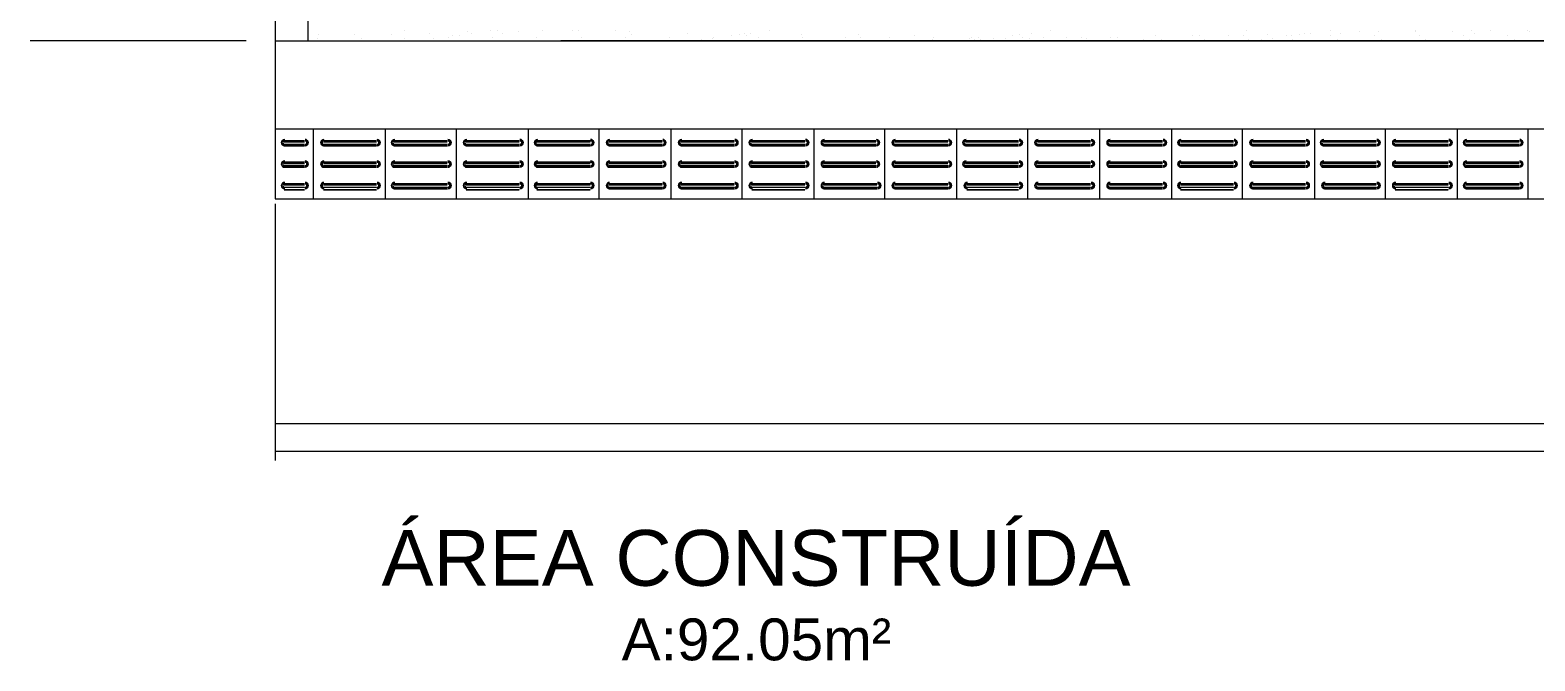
# Model space of a CAD drawing. Header units: millimetres. Extents: x 21 to 236, y 15 to 64.
# Drawn here: x 56.2 to 61.6, y 24.74 to 27 of the extents above; entities that cross this region are included whole.
import ezdxf

# ---------------------------------------------------------------- set-up
doc = ezdxf.new("R2010")
doc.units = ezdxf.units.MM
for name, color, linetype in [('PDF_Calçada', 210, 'Continuous'), ('PDF_Cota', 90, 'Continuous'), ('PDF_Sinalização', 1, 'Continuous'), ('PDF_Terreno', 7, 'Continuous'), ('PDF_Text', 70, 'Continuous')]:
    doc.layers.add(name, color=color, linetype=linetype)
doc.layers.add('PDF_Grama', color=7, linetype='Continuous', true_color=0x397200)
doc.styles.add('PDF Arial', font='arial.ttf')

msp = doc.modelspace()

# ---------------------------------------------------------------- linework, layer by layer
at = {"layer": 'PDF_Calçada', "lineweight": 0}
for points in [[(57.0793, 26.9615), (57.0793, 26.6442)], [(57.0793, 26.3768), (57.0793, 25.4567)]]:
    msp.add_lwpolyline(points, dxfattribs=at)
at = {"layer": 'PDF_Cota', "lineweight": 0}
for points in [[(56.9751, 26.9615), (56.2001, 26.9615)], [(57.1972, 26.9615), (66.9554, 26.9615)], [(61.8701, 26.9615), (58.1037, 26.9615)], [(67.0823, 25.5882), (57.0793, 25.5882)], [(67.0823, 25.4885), (57.0793, 25.4885)]]:
    msp.add_lwpolyline(points, dxfattribs=at)
at = {"layer": 'PDF_Grama', "lineweight": 20}
for points in [[(57.2334, 26.9842), (57.2334, 26.9842)], [(57.3649, 26.9842), (57.3649, 26.9842)], [(57.4963, 26.9842), (57.4963, 26.9842)], [(57.5416, 26.9977), (57.5416, 26.9977)], [(57.6323, 26.9887), (57.6323, 26.9887)], [(57.7139, 26.9796), (57.7139, 26.9796)], [(57.7411, 26.9796), (57.7411, 26.9796)], [(57.7683, 26.9932), (57.7683, 26.9932)], [(57.7819, 26.9887), (57.7819, 26.9887)], [(57.8498, 26.9977), (57.8498, 26.9977)], [(57.877, 26.9977), (57.877, 26.9977)], [(57.8952, 26.9887), (57.8952, 26.9887)], [(57.9496, 26.9932), (57.9496, 26.9932)], [(58.0357, 26.9977), (58.0357, 26.9977)], [(58.1445, 26.9977), (58.1445, 26.9977)], [(58.1671, 26.9977), (58.1671, 26.9977)], [(58.2986, 26.9977), (58.2986, 26.9977)], [(58.3484, 26.9932), (58.3484, 26.9932)], [(58.3575, 26.9842), (58.3575, 26.9842)], [(58.5569, 26.9887), (58.5569, 26.9887)], [(58.7155, 26.9796), (58.7155, 26.9796)], [(58.7427, 26.9842), (58.7427, 26.9842)], [(58.7609, 26.9887), (58.7609, 26.9887)], [(58.7699, 26.9796), (58.7699, 26.9796)], [(58.7835, 26.9887), (58.7835, 26.9887)], [(58.8515, 26.9977), (58.8515, 26.9977)], [(58.9648, 26.9842), (58.9648, 26.9842)], [(59.1688, 26.9842), (59.1688, 26.9842)], [(59.3727, 26.9796), (59.3727, 26.9796)], [(59.7217, 26.9796), (59.7217, 26.9796)], [(59.7489, 26.9842), (59.7489, 26.9842)], [(59.7897, 26.9887), (59.7897, 26.9887)], [(59.8577, 26.9977), (59.8577, 26.9977)], [(60.2339, 26.9796), (60.2339, 26.9796)], [(60.2339, 26.9796), (60.2339, 26.9796)], [(60.3699, 26.9796), (60.3699, 26.9796)], [(60.3925, 26.9796), (60.3925, 26.9796)], [(60.4968, 26.9796), (60.4968, 26.9796)], [(60.5512, 26.9796), (60.5512, 26.9796)], [(60.5602, 26.9977), (60.5602, 26.9977)], [(60.6373, 26.9842), (60.6373, 26.9842)], [(60.7053, 26.9796), (60.7053, 26.9796)], [(60.7234, 26.9796), (60.7234, 26.9796)], [(60.7506, 26.9842), (60.7506, 26.9842)], [(60.7687, 26.9887), (60.7687, 26.9887)], [(60.7914, 26.9887), (60.7914, 26.9887)], [(60.8639, 26.9977), (60.8639, 26.9977)], [(60.8639, 26.9796), (60.8639, 26.9796)], [(60.9001, 26.9887), (60.9001, 26.9887)], [(60.9681, 26.9932), (60.9681, 26.9932)], [(61.0225, 26.9796), (61.0225, 26.9796)], [(61.0361, 26.9932), (61.0361, 26.9932)], [(61.1676, 26.9977), (61.1676, 26.9977)], [(61.1676, 26.9932), (61.1676, 26.9932)], [(61.1812, 26.9796), (61.1812, 26.9796)], [(61.299, 26.9932), (61.299, 26.9932)], [(61.3398, 26.9796), (61.3398, 26.9796)], [(61.367, 26.9977), (61.367, 26.9977)], [(61.3806, 26.9887), (61.3806, 26.9887)], [(61.435, 26.9977), (61.435, 26.9977)], [(61.4984, 26.9796), (61.4984, 26.9796)], [(61.5709, 26.9977), (61.5709, 26.9977)], [(61.5755, 26.9932), (61.5755, 26.9932)], [(57.2289, 26.9706), (57.2289, 26.9706)], [(57.3785, 26.9615), (57.3785, 26.9615)], [(57.3875, 26.9706), (57.3875, 26.9706)], [(57.5416, 26.9706), (57.5416, 26.9706)], [(57.6006, 26.9615), (57.6006, 26.9615)], [(57.6459, 26.9706), (57.6459, 26.9706)], [(57.7003, 26.9751), (57.7003, 26.9751)], [(57.8589, 26.9751), (57.8589, 26.9751)], [(58.0175, 26.9751), (58.0175, 26.9751)], [(58.1762, 26.9751), (58.1762, 26.9751)], [(58.3348, 26.9751), (58.3348, 26.9751)], [(58.4934, 26.9751), (58.4934, 26.9751)], [(58.6068, 26.966), (58.6068, 26.966)], [(58.6475, 26.9706), (58.6475, 26.9706)], [(58.6521, 26.9751), (58.6521, 26.9751)], [(58.8107, 26.9751), (58.8107, 26.9751)], [(58.9693, 26.9751), (58.9693, 26.9751)], [(59.0373, 26.9615), (59.0373, 26.9615)], [(59.1234, 26.9751), (59.1234, 26.9751)], [(59.1688, 26.9615), (59.1688, 26.9615)], [(59.1778, 26.9751), (59.1778, 26.9751)], [(59.2821, 26.9751), (59.2821, 26.9751)], [(59.3002, 26.9615), (59.3002, 26.9615)], [(59.3047, 26.9615), (59.3047, 26.9615)], [(59.4362, 26.966), (59.4362, 26.966)], [(59.4407, 26.9751), (59.4407, 26.9751)], [(59.4634, 26.9615), (59.4634, 26.9615)], [(59.5676, 26.9706), (59.5676, 26.9706)], [(59.5767, 26.9751), (59.5767, 26.9751)], [(59.5858, 26.966), (59.5858, 26.966)], [(59.5994, 26.9751), (59.5994, 26.9751)], [(59.6084, 26.966), (59.6084, 26.966)], [(59.622, 26.9615), (59.622, 26.9615)], [(59.6537, 26.9706), (59.6537, 26.9706)], [(59.6991, 26.9706), (59.6991, 26.9706)], [(59.758, 26.9751), (59.758, 26.9751)], [(59.7806, 26.9615), (59.7806, 26.9615)], [(59.7852, 26.9706), (59.7852, 26.9706)], [(59.835, 26.9751), (59.835, 26.9751)], [(59.9166, 26.9751), (59.9166, 26.9751)], [(59.9393, 26.9615), (59.9393, 26.9615)], [(59.971, 26.9751), (59.971, 26.9751)], [(59.9891, 26.9706), (59.9891, 26.9706)], [(60.0753, 26.9751), (60.0753, 26.9751)], [(60.0979, 26.9751), (60.0979, 26.9751)], [(60.0979, 26.9615), (60.0979, 26.9615)], [(60.1931, 26.966), (60.1931, 26.966)], [(60.2565, 26.966), (60.2565, 26.966)], [(60.3971, 26.9615), (60.3971, 26.9615)], [(60.4107, 26.966), (60.4107, 26.966)], [(60.5693, 26.966), (60.5693, 26.966)], [(60.5874, 26.9615), (60.5874, 26.9615)], [(60.6146, 26.966), (60.6146, 26.966)], [(60.6554, 26.9706), (60.6554, 26.9706)], [(60.7279, 26.966), (60.7279, 26.966)], [(60.8866, 26.966), (60.8866, 26.966)], [(61.0452, 26.966), (61.0452, 26.966)], [(61.2038, 26.966), (61.2038, 26.966)], [(61.3625, 26.966), (61.3625, 26.966)], [(61.5211, 26.966), (61.5211, 26.966)], [(61.5936, 26.9615), (61.5936, 26.9615)]]:
    msp.add_lwpolyline(points, dxfattribs=at)
at = {"layer": 'PDF_Sinalização', "color": 2, "lineweight": 0}
for points in [[(62.0831, 26.6442), (57.0793, 26.6442), (57.0793, 26.3949), (62.0831, 26.3949)], [(57.2153, 26.6442), (57.2153, 26.3949)], [(57.4737, 26.6442), (57.4737, 26.3949)], [(57.7275, 26.6442), (57.7275, 26.3949)], [(57.9858, 26.6442), (57.9858, 26.3949)], [(58.2396, 26.6442), (58.2396, 26.3949)], [(58.498, 26.6442), (58.498, 26.3949)], [(58.7518, 26.6442), (58.7518, 26.3949)], [(59.0101, 26.6442), (59.0101, 26.3949)], [(59.264, 26.6442), (59.264, 26.3949)], [(59.5223, 26.6442), (59.5223, 26.3949)], [(59.7761, 26.6442), (59.7761, 26.3949)], [(60.0345, 26.6442), (60.0345, 26.3949)], [(60.2928, 26.6442), (60.2928, 26.3949)], [(60.5466, 26.6442), (60.5466, 26.3949)], [(60.805, 26.6442), (60.805, 26.3949)], [(61.0588, 26.6442), (61.0588, 26.3949)], [(61.3171, 26.6442), (61.3171, 26.3949)], [(61.5709, 26.6442), (61.5709, 26.3949)], [(57.1836, 26.5898), (57.1111, 26.5898)], [(57.4419, 26.5898), (57.2516, 26.5898)], [(57.6957, 26.5898), (57.5054, 26.5898)], [(57.9541, 26.5898), (57.7637, 26.5898)], [(58.2079, 26.5898), (58.0175, 26.5898)], [(58.4663, 26.5898), (58.2759, 26.5898)], [(58.7246, 26.5898), (58.5342, 26.5898)], [(58.9784, 26.5898), (58.7881, 26.5898)], [(59.2322, 26.5898), (59.0464, 26.5898)], [(59.4906, 26.5898), (59.3002, 26.5898)], [(59.7444, 26.5898), (59.554, 26.5898)], [(60.0027, 26.5898), (59.8124, 26.5898)], [(60.2611, 26.5898), (60.0707, 26.5898)], [(60.5149, 26.5898), (60.3245, 26.5898)], [(60.7732, 26.5898), (60.5829, 26.5898)], [(61.0271, 26.5898), (60.8367, 26.5898)], [(61.2854, 26.5898), (61.095, 26.5898)], [(61.5392, 26.5898), (61.3489, 26.5898)], [(57.1836, 26.5128), (57.1111, 26.5128)], [(57.4419, 26.5128), (57.2516, 26.5128)], [(57.6957, 26.5128), (57.5054, 26.5128)], [(57.9541, 26.5128), (57.7637, 26.5128)], [(58.2079, 26.5128), (58.0175, 26.5128)], [(58.4663, 26.5128), (58.2759, 26.5128)], [(58.7246, 26.5128), (58.5342, 26.5128)], [(58.9784, 26.5128), (58.7881, 26.5128)], [(59.2322, 26.5128), (59.0464, 26.5128)], [(59.4906, 26.5128), (59.3002, 26.5128)], [(59.7444, 26.5128), (59.554, 26.5128)], [(60.0027, 26.5128), (59.8124, 26.5128)], [(60.2611, 26.5128), (60.0707, 26.5128)], [(60.5149, 26.5128), (60.3245, 26.5128)], [(60.7732, 26.5128), (60.5829, 26.5128)], [(61.0271, 26.5128), (60.8367, 26.5128)], [(61.2854, 26.5128), (61.095, 26.5128)], [(61.5392, 26.5128), (61.3489, 26.5128)], [(57.1836, 26.4357), (57.1111, 26.4357)], [(57.4419, 26.4357), (57.2516, 26.4357)], [(57.6957, 26.4357), (57.5054, 26.4357)], [(57.9541, 26.4357), (57.7637, 26.4357)], [(58.2079, 26.4357), (58.0175, 26.4357)], [(58.4663, 26.4357), (58.2759, 26.4357)], [(58.7246, 26.4357), (58.5342, 26.4357)], [(58.9784, 26.4357), (58.7881, 26.4357)], [(59.2368, 26.4357), (59.0464, 26.4357)], [(59.4906, 26.4357), (59.3002, 26.4357)], [(59.7444, 26.4357), (59.5586, 26.4357)], [(60.0027, 26.4357), (59.8124, 26.4357)], [(60.2611, 26.4357), (60.0707, 26.4357)], [(60.5149, 26.4357), (60.3245, 26.4357)], [(60.7732, 26.4357), (60.5829, 26.4357)], [(61.0271, 26.4357), (60.8412, 26.4357)], [(61.2854, 26.4357), (61.095, 26.4357)], [(61.5392, 26.4357), (61.3489, 26.4357)]]:
    msp.add_lwpolyline(points, dxfattribs=at)
for points in [[(57.1133, 26.608, 0.999999), (57.1134, 26.5853, -0.999999)], [(57.1859, 26.5853, 0.999999), (57.1858, 26.608, -0.999999)], [(57.1859, 26.5898, 0.999999), (57.1858, 26.6034, -0.999999)], [(57.2538, 26.608, 0.999999), (57.2539, 26.5853, -0.999999)], [(57.4442, 26.5853, 0.999999), (57.4442, 26.608, -0.999999)], [(57.4442, 26.5898, 0.999999), (57.4442, 26.6034, -0.999999)], [(57.5076, 26.608, 0.999999), (57.5077, 26.5853, -0.999999)], [(57.698, 26.5853, 0.999999), (57.698, 26.608, -0.999999)], [(57.698, 26.5898, 0.999999), (57.698, 26.6034, -0.999999)], [(57.766, 26.608, 0.999999), (57.766, 26.5853, -0.999999)], [(57.9564, 26.5853, 0.999999), (57.9563, 26.608, -0.999999)], [(57.9564, 26.5898, 0.999999), (57.9563, 26.6034, -0.999999)], [(58.0198, 26.608, 0.999999), (58.0198, 26.5853, -0.999999)], [(58.2102, 26.5853, 0.999999), (58.2101, 26.608, -0.999999)], [(58.2102, 26.5898, 0.999999), (58.2101, 26.6034, -0.999999)], [(58.2781, 26.608, 0.999999), (58.2782, 26.5853, -0.999999)], [(58.4686, 26.5853, 0.999999), (58.4685, 26.608, -0.999999)], [(58.4685, 26.5898, 0.999999), (58.4685, 26.6034, -0.999999)], [(58.5365, 26.608, 0.999999), (58.5365, 26.5853, -0.999999)], [(58.7269, 26.5853, 0.999999), (58.7268, 26.608, -0.999999)], [(58.7269, 26.5898, 0.999999), (58.7268, 26.6034, -0.999999)], [(58.7903, 26.608, 0.999999), (58.7904, 26.5853, -0.999999)], [(58.9807, 26.5853, 0.999999), (58.9806, 26.608, -0.999999)], [(58.9807, 26.5898, 0.999999), (58.9807, 26.6034, -0.999999)], [(59.0486, 26.608, 0.999999), (59.0487, 26.5853, -0.999999)], [(59.2345, 26.5853, 0.999999), (59.2345, 26.608, -0.999999)], [(59.2345, 26.5898, 0.999999), (59.2345, 26.6034, -0.999999)], [(59.3024, 26.608, 0.999999), (59.3025, 26.5853, -0.999999)], [(59.4929, 26.5853, 0.999999), (59.4928, 26.608, -0.999999)], [(59.4929, 26.5898, 0.999999), (59.4928, 26.6034, -0.999999)], [(59.5563, 26.608, 0.999999), (59.5563, 26.5853, -0.999999)], [(59.7467, 26.5853, 0.999999), (59.7466, 26.608, -0.999999)], [(59.7467, 26.5898, 0.999999), (59.7466, 26.6034, -0.999999)], [(59.8146, 26.608, 0.999999), (59.8147, 26.5853, -0.999999)], [(60.005, 26.5853, 0.999999), (60.005, 26.608, -0.999999)], [(60.005, 26.5898, 0.999999), (60.005, 26.6034, -0.999999)], [(60.0729, 26.608, 0.999999), (60.073, 26.5853, -0.999999)], [(60.2634, 26.5853, 0.999999), (60.2633, 26.608, -0.999999)], [(60.2634, 26.5898, 0.999999), (60.2633, 26.6034, -0.999999)], [(60.3268, 26.608, 0.999999), (60.3268, 26.5853, -0.999999)], [(60.5172, 26.5853, 0.999999), (60.5171, 26.608, -0.999999)], [(60.5172, 26.5898, 0.999999), (60.5171, 26.6034, -0.999999)], [(60.5851, 26.608, 0.999999), (60.5852, 26.5853, -0.999999)], [(60.7755, 26.5853, 0.999999), (60.7755, 26.608, -0.999999)], [(60.7755, 26.5898, 0.999999), (60.7755, 26.6034, -0.999999)], [(60.8389, 26.608, 0.999999), (60.839, 26.5853, -0.999999)], [(61.0294, 26.5853, 0.999999), (61.0293, 26.608, -0.999999)], [(61.0293, 26.5898, 0.999999), (61.0293, 26.6034, -0.999999)], [(61.0973, 26.608, 0.999999), (61.0973, 26.5853, -0.999999)], [(61.2877, 26.5853, 0.999999), (61.2876, 26.608, -0.999999)], [(61.2877, 26.5898, 0.999999), (61.2876, 26.6034, -0.999999)], [(61.3511, 26.608, 0.999999), (61.3512, 26.5853, -0.999999)], [(61.5415, 26.5853, 0.999999), (61.5414, 26.608, -0.999999)], [(61.5415, 26.5898, 0.999999), (61.5415, 26.6034, -0.999999)], [(57.1133, 26.5309, 0.999999), (57.1134, 26.5082, -0.999999)], [(57.1859, 26.5082, 0.999999), (57.1858, 26.5309, -0.999999)], [(57.1859, 26.5128, 0.999999), (57.1858, 26.5264, -0.999999)], [(57.2538, 26.5309, 0.999999), (57.2539, 26.5082, -0.999999)], [(57.4442, 26.5082, 0.999999), (57.4442, 26.5309, -0.999999)], [(57.4442, 26.5128, 0.999999), (57.4442, 26.5264, -0.999999)], [(57.5076, 26.5309, 0.999999), (57.5077, 26.5082, -0.999999)], [(57.698, 26.5082, 0.999999), (57.698, 26.5309, -0.999999)], [(57.698, 26.5128, 0.999999), (57.698, 26.5264, -0.999999)], [(57.766, 26.5309, 0.999999), (57.766, 26.5082, -0.999999)], [(57.9564, 26.5082, 0.999999), (57.9563, 26.5309, -0.999999)], [(57.9564, 26.5128, 0.999999), (57.9563, 26.5264, -0.999999)], [(58.0198, 26.5309, 0.999999), (58.0198, 26.5082, -0.999999)], [(58.2102, 26.5082, 0.999999), (58.2101, 26.5309, -0.999999)], [(58.2102, 26.5128, 0.999999), (58.2101, 26.5264, -0.999999)], [(58.2781, 26.5309, 0.999999), (58.2782, 26.5082, -0.999999)], [(58.4686, 26.5082, 0.999999), (58.4685, 26.5309, -0.999999)], [(58.4685, 26.5128, 0.999999), (58.4685, 26.5264, -0.999999)], [(58.5365, 26.5309, 0.999999), (58.5365, 26.5082, -0.999999)], [(58.7269, 26.5082, 0.999999), (58.7268, 26.5309, -0.999999)], [(58.7269, 26.5128, 0.999999), (58.7268, 26.5264, -0.999999)], [(58.7903, 26.5309, 0.999999), (58.7904, 26.5082, -0.999999)], [(58.9807, 26.5082, 0.999999), (58.9806, 26.5309, -0.999999)], [(58.9807, 26.5128, 0.999999), (58.9807, 26.5264, -0.999999)], [(59.0486, 26.5309, 0.999999), (59.0487, 26.5082, -0.999999)], [(59.2345, 26.5082, 0.999999), (59.2345, 26.5309, -0.999999)], [(59.2345, 26.5128, 0.999999), (59.2345, 26.5264, -0.999999)], [(59.3024, 26.5309, 0.999999), (59.3025, 26.5082, -0.999999)], [(59.4929, 26.5082, 0.999999), (59.4928, 26.5309, -0.999999)], [(59.4929, 26.5128, 0.999999), (59.4928, 26.5264, -0.999999)], [(59.5563, 26.5309, 0.999999), (59.5563, 26.5082, -0.999999)], [(59.7467, 26.5082, 0.999999), (59.7466, 26.5309, -0.999999)], [(59.7467, 26.5128, 0.999999), (59.7466, 26.5264, -0.999999)], [(59.8146, 26.5309, 0.999999), (59.8147, 26.5082, -0.999999)], [(60.005, 26.5082, 0.999999), (60.005, 26.5309, -0.999999)], [(60.005, 26.5128, 0.999999), (60.005, 26.5264, -0.999999)], [(60.0729, 26.5309, 0.999999), (60.073, 26.5082, -0.999999)], [(60.2634, 26.5082, 0.999999), (60.2633, 26.5309, -0.999999)], [(60.2634, 26.5128, 0.999999), (60.2633, 26.5264, -0.999999)], [(60.3268, 26.5309, 0.999999), (60.3268, 26.5082, -0.999999)], [(60.5172, 26.5082, 0.999999), (60.5171, 26.5309, -0.999999)], [(60.5172, 26.5128, 0.999999), (60.5171, 26.5264, -0.999999)], [(60.5851, 26.5309, 0.999999), (60.5852, 26.5082, -0.999999)], [(60.7755, 26.5082, 0.999999), (60.7755, 26.5309, -0.999999)], [(60.7755, 26.5128, 0.999999), (60.7755, 26.5264, -0.999999)], [(60.8389, 26.5309, 0.999999), (60.839, 26.5082, -0.999999)], [(61.0294, 26.5082, 0.999999), (61.0293, 26.5309, -0.999999)], [(61.0293, 26.5128, 0.999999), (61.0293, 26.5264, -0.999999)], [(61.0973, 26.5309, 0.999999), (61.0973, 26.5082, -0.999999)], [(61.2877, 26.5082, 0.999999), (61.2876, 26.5309, -0.999999)], [(61.2877, 26.5128, 0.999999), (61.2876, 26.5264, -0.999999)], [(61.3511, 26.5309, 0.999999), (61.3512, 26.5082, -0.999999)], [(61.5415, 26.5082, 0.999999), (61.5414, 26.5309, -0.999999)], [(61.5415, 26.5128, 0.999999), (61.5415, 26.5264, -0.999999)], [(57.1133, 26.4539, 0.999999), (57.1134, 26.4312, -0.999999)], [(57.1859, 26.4312, 0.999999), (57.1858, 26.4539, -0.999999)], [(57.1859, 26.4357, 0.999999), (57.1858, 26.4493, -0.999999)], [(57.2538, 26.4539, 0.999999), (57.2539, 26.4312, -0.999999)], [(57.4442, 26.4312, 0.999999), (57.4442, 26.4539, -0.999999)], [(57.4442, 26.4357, 0.999999), (57.4442, 26.4493, -0.999999)], [(57.5076, 26.4539, 0.999999), (57.5077, 26.4312, -0.999999)], [(57.698, 26.4312, 0.999999), (57.698, 26.4539, -0.999999)], [(57.698, 26.4357, 0.999999), (57.698, 26.4493, -0.999999)], [(57.766, 26.4539, 0.999999), (57.766, 26.4312, -0.999999)], [(57.9564, 26.4312, 0.999999), (57.9563, 26.4539, -0.999999)], [(57.9564, 26.4357, 0.999999), (57.9563, 26.4493, -0.999999)], [(58.0198, 26.4539, 0.999999), (58.0198, 26.4312, -0.999999)], [(58.2102, 26.4312, 0.999999), (58.2101, 26.4539, -0.999999)], [(58.2102, 26.4357, 0.999999), (58.2101, 26.4493, -0.999999)], [(58.2781, 26.4539, 0.999999), (58.2782, 26.4312, -0.999999)], [(58.4686, 26.4312, 0.999999), (58.4685, 26.4539, -0.999999)], [(58.4685, 26.4357, 0.999999), (58.4685, 26.4493, -0.999999)], [(58.5365, 26.4539, 0.999999), (58.5365, 26.4312, -0.999999)], [(58.7269, 26.4312, 0.999999), (58.7268, 26.4539, -0.999999)], [(58.7269, 26.4357, 0.999999), (58.7268, 26.4493, -0.999999)], [(58.7903, 26.4539, 0.999999), (58.7904, 26.4312, -0.999999)], [(58.9807, 26.4312, 0.999999), (58.9806, 26.4539, -0.999999)], [(58.9807, 26.4357, 0.999999), (58.9807, 26.4493, -0.999999)], [(59.0486, 26.4539, 0.999999), (59.0487, 26.4312, -0.999999)], [(59.2391, 26.4312, 0.999999), (59.239, 26.4539, -0.999999)], [(59.239, 26.4357, 0.999999), (59.239, 26.4493, -0.999999)], [(59.3024, 26.4539, 0.999999), (59.3025, 26.4312, -0.999999)], [(59.4929, 26.4312, 0.999999), (59.4928, 26.4539, -0.999999)], [(59.4929, 26.4357, 0.999999), (59.4928, 26.4493, -0.999999)], [(59.5608, 26.4539, 0.999999), (59.5609, 26.4312, -0.999999)], [(59.7467, 26.4312, 0.999999), (59.7466, 26.4539, -0.999999)], [(59.7467, 26.4357, 0.999999), (59.7466, 26.4493, -0.999999)], [(59.8146, 26.4539, 0.999999), (59.8147, 26.4312, -0.999999)], [(60.005, 26.4312, 0.999999), (60.005, 26.4539, -0.999999)], [(60.005, 26.4357, 0.999999), (60.005, 26.4493, -0.999999)], [(60.0729, 26.4539, 0.999999), (60.073, 26.4312, -0.999999)], [(60.2634, 26.4312, 0.999999), (60.2633, 26.4539, -0.999999)], [(60.2634, 26.4357, 0.999999), (60.2633, 26.4493, -0.999999)], [(60.3268, 26.4539, 0.999999), (60.3268, 26.4312, -0.999999)], [(60.5172, 26.4312, 0.999999), (60.5171, 26.4539, -0.999999)], [(60.5172, 26.4357, 0.999999), (60.5171, 26.4493, -0.999999)], [(60.5851, 26.4539, 0.999999), (60.5852, 26.4312, -0.999999)], [(60.7755, 26.4312, 0.999999), (60.7755, 26.4539, -0.999999)], [(60.7755, 26.4357, 0.999999), (60.7755, 26.4493, -0.999999)], [(60.8435, 26.4539, 0.999999), (60.8435, 26.4312, -0.999999)], [(61.0294, 26.4312, 0.999999), (61.0293, 26.4539, -0.999999)], [(61.0293, 26.4357, 0.999999), (61.0293, 26.4493, -0.999999)], [(61.0973, 26.4539, 0.999999), (61.0973, 26.4312, -0.999999)], [(61.2877, 26.4312, 0.999999), (61.2876, 26.4539, -0.999999)], [(61.2877, 26.4357, 0.999999), (61.2876, 26.4493, -0.999999)], [(61.3511, 26.4539, 0.999999), (61.3512, 26.4312, -0.999999)], [(61.5415, 26.4312, 0.999999), (61.5414, 26.4539, -0.999999)], [(61.5415, 26.4357, 0.999999), (61.5415, 26.4493, -0.999999)]]:
    msp.add_lwpolyline(points, format="xyb", close=True, dxfattribs=at)
for points in [[(57.1111, 26.6034), (57.1836, 26.6034)], [(57.2516, 26.6034), (57.4419, 26.6034)], [(57.5054, 26.6034), (57.6957, 26.6034)], [(57.7637, 26.6034), (57.9541, 26.6034)], [(58.0175, 26.6034), (58.2079, 26.6034)], [(58.2759, 26.6034), (58.4663, 26.6034)], [(58.5342, 26.6034), (58.7246, 26.6034)], [(58.7881, 26.6034), (58.9784, 26.6034)], [(59.0464, 26.6034), (59.2322, 26.6034)], [(59.3002, 26.6034), (59.4906, 26.6034)], [(59.554, 26.6034), (59.7444, 26.6034)], [(59.8124, 26.6034), (60.0027, 26.6034)], [(60.0707, 26.6034), (60.2611, 26.6034)], [(60.3245, 26.6034), (60.5149, 26.6034)], [(60.5829, 26.6034), (60.7732, 26.6034)], [(60.8367, 26.6034), (61.0271, 26.6034)], [(61.095, 26.6034), (61.2854, 26.6034)], [(61.3489, 26.6034), (61.5392, 26.6034)], [(57.1836, 26.5989), (57.1111, 26.5989)], [(57.1836, 26.5853), (57.1111, 26.5853)], [(57.4419, 26.5989), (57.2516, 26.5989)], [(57.4419, 26.5853), (57.2516, 26.5853)], [(57.6957, 26.5989), (57.5054, 26.5989)], [(57.6957, 26.5853), (57.5054, 26.5853)], [(57.9541, 26.5989), (57.7637, 26.5989)], [(57.9541, 26.5853), (57.7637, 26.5853)], [(58.2079, 26.5989), (58.0175, 26.5989)], [(58.2079, 26.5853), (58.0175, 26.5853)], [(58.4663, 26.5989), (58.2759, 26.5989)], [(58.4663, 26.5853), (58.2759, 26.5853)], [(58.7246, 26.5989), (58.5342, 26.5989)], [(58.7246, 26.5853), (58.5342, 26.5853)], [(58.9784, 26.5989), (58.7881, 26.5989)], [(58.9784, 26.5853), (58.7881, 26.5853)], [(59.2322, 26.5989), (59.0464, 26.5989)], [(59.2322, 26.5853), (59.0464, 26.5853)], [(59.4906, 26.5989), (59.3002, 26.5989)], [(59.4906, 26.5853), (59.3002, 26.5853)], [(59.7444, 26.5989), (59.554, 26.5989)], [(59.7444, 26.5853), (59.554, 26.5853)], [(60.0027, 26.5989), (59.8124, 26.5989)], [(60.0027, 26.5853), (59.8124, 26.5853)], [(60.2611, 26.5989), (60.0707, 26.5989)], [(60.2611, 26.5853), (60.0707, 26.5853)], [(60.5149, 26.5989), (60.3245, 26.5989)], [(60.5149, 26.5853), (60.3245, 26.5853)], [(60.7732, 26.5989), (60.5829, 26.5989)], [(60.7732, 26.5853), (60.5829, 26.5853)], [(61.0271, 26.5989), (60.8367, 26.5989)], [(61.0271, 26.5853), (60.8367, 26.5853)], [(61.2854, 26.5989), (61.095, 26.5989)], [(61.2854, 26.5853), (61.095, 26.5853)], [(61.5392, 26.5989), (61.3489, 26.5989)], [(61.5392, 26.5853), (61.3489, 26.5853)], [(57.1111, 26.5264), (57.1836, 26.5264)], [(57.1836, 26.5218), (57.1111, 26.5218)], [(57.1836, 26.5082), (57.1111, 26.5082)], [(57.2516, 26.5264), (57.4419, 26.5264)], [(57.4419, 26.5218), (57.2516, 26.5218)], [(57.4419, 26.5082), (57.2516, 26.5082)], [(57.5054, 26.5264), (57.6957, 26.5264)], [(57.6957, 26.5218), (57.5054, 26.5218)], [(57.6957, 26.5082), (57.5054, 26.5082)], [(57.7637, 26.5264), (57.9541, 26.5264)], [(57.9541, 26.5218), (57.7637, 26.5218)], [(57.9541, 26.5082), (57.7637, 26.5082)], [(58.0175, 26.5264), (58.2079, 26.5264)], [(58.2079, 26.5218), (58.0175, 26.5218)], [(58.2079, 26.5082), (58.0175, 26.5082)], [(58.2759, 26.5264), (58.4663, 26.5264)], [(58.4663, 26.5218), (58.2759, 26.5218)], [(58.4663, 26.5082), (58.2759, 26.5082)], [(58.5342, 26.5264), (58.7246, 26.5264)], [(58.7246, 26.5218), (58.5342, 26.5218)], [(58.7246, 26.5082), (58.5342, 26.5082)], [(58.7881, 26.5264), (58.9784, 26.5264)], [(58.9784, 26.5218), (58.7881, 26.5218)], [(58.9784, 26.5082), (58.7881, 26.5082)], [(59.0464, 26.5264), (59.2322, 26.5264)], [(59.2322, 26.5218), (59.0464, 26.5218)], [(59.2322, 26.5082), (59.0464, 26.5082)], [(59.3002, 26.5264), (59.4906, 26.5264)], [(59.4906, 26.5218), (59.3002, 26.5218)], [(59.4906, 26.5082), (59.3002, 26.5082)], [(59.554, 26.5264), (59.7444, 26.5264)], [(59.7444, 26.5218), (59.554, 26.5218)], [(59.7444, 26.5082), (59.554, 26.5082)], [(59.8124, 26.5264), (60.0027, 26.5264)], [(60.0027, 26.5218), (59.8124, 26.5218)], [(60.0027, 26.5082), (59.8124, 26.5082)], [(60.0707, 26.5264), (60.2611, 26.5264)], [(60.2611, 26.5218), (60.0707, 26.5218)], [(60.2611, 26.5082), (60.0707, 26.5082)], [(60.3245, 26.5264), (60.5149, 26.5264)], [(60.5149, 26.5218), (60.3245, 26.5218)], [(60.5149, 26.5082), (60.3245, 26.5082)], [(60.5829, 26.5264), (60.7732, 26.5264)], [(60.7732, 26.5218), (60.5829, 26.5218)], [(60.7732, 26.5082), (60.5829, 26.5082)], [(60.8367, 26.5264), (61.0271, 26.5264)], [(61.0271, 26.5218), (60.8367, 26.5218)], [(61.0271, 26.5082), (60.8367, 26.5082)], [(61.095, 26.5264), (61.2854, 26.5264)], [(61.2854, 26.5218), (61.095, 26.5218)], [(61.2854, 26.5082), (61.095, 26.5082)], [(61.3489, 26.5264), (61.5392, 26.5264)], [(61.5392, 26.5218), (61.3489, 26.5218)], [(61.5392, 26.5082), (61.3489, 26.5082)], [(57.1111, 26.4493), (57.1836, 26.4493)], [(57.1836, 26.4448), (57.1111, 26.4448)], [(57.2516, 26.4493), (57.4419, 26.4493)], [(57.4419, 26.4448), (57.2516, 26.4448)], [(57.5054, 26.4493), (57.6957, 26.4493)], [(57.6957, 26.4448), (57.5054, 26.4448)], [(57.7637, 26.4493), (57.9541, 26.4493)], [(57.9541, 26.4448), (57.7637, 26.4448)], [(58.0175, 26.4493), (58.2079, 26.4493)], [(58.2079, 26.4448), (58.0175, 26.4448)], [(58.2759, 26.4493), (58.4663, 26.4493)], [(58.4663, 26.4448), (58.2759, 26.4448)], [(58.5342, 26.4493), (58.7246, 26.4493)], [(58.7246, 26.4448), (58.5342, 26.4448)], [(58.7881, 26.4493), (58.9784, 26.4493)], [(58.9784, 26.4448), (58.7881, 26.4448)], [(59.0464, 26.4493), (59.2368, 26.4493)], [(59.2368, 26.4448), (59.0464, 26.4448)], [(59.3002, 26.4493), (59.4906, 26.4493)], [(59.4906, 26.4448), (59.3002, 26.4448)], [(59.5586, 26.4493), (59.7444, 26.4493)], [(59.7444, 26.4448), (59.5586, 26.4448)], [(59.8124, 26.4493), (60.0027, 26.4493)], [(60.0027, 26.4448), (59.8124, 26.4448)], [(60.0707, 26.4493), (60.2611, 26.4493)], [(60.2611, 26.4448), (60.0707, 26.4448)], [(60.3245, 26.4493), (60.5149, 26.4493)], [(60.5149, 26.4448), (60.3245, 26.4448)], [(60.5829, 26.4493), (60.7732, 26.4493)], [(60.7732, 26.4448), (60.5829, 26.4448)], [(60.8412, 26.4493), (61.0271, 26.4493)], [(61.0271, 26.4448), (60.8412, 26.4448)], [(61.095, 26.4493), (61.2854, 26.4493)], [(61.2854, 26.4448), (61.095, 26.4448)], [(61.3489, 26.4493), (61.5392, 26.4493)], [(61.5392, 26.4448), (61.3489, 26.4448)], [(57.1836, 26.4267), (57.1111, 26.4267)], [(57.4419, 26.4267), (57.2516, 26.4267)], [(57.6957, 26.4312), (57.5054, 26.4312)], [(57.9541, 26.4267), (57.7637, 26.4267)], [(58.2079, 26.4267), (58.0175, 26.4267)], [(58.4663, 26.4312), (58.2759, 26.4312)], [(58.7246, 26.4312), (58.5342, 26.4312)], [(58.9784, 26.4267), (58.7881, 26.4267)], [(59.2368, 26.4312), (59.0464, 26.4312)], [(59.4906, 26.4312), (59.3002, 26.4312)], [(59.7444, 26.4267), (59.5586, 26.4267)], [(60.0027, 26.4312), (59.8124, 26.4312)], [(60.2611, 26.4312), (60.0707, 26.4312)], [(60.5149, 26.4267), (60.3245, 26.4267)], [(60.7732, 26.4312), (60.5829, 26.4312)], [(61.0271, 26.4312), (60.8412, 26.4312)], [(61.2854, 26.4267), (61.095, 26.4267)], [(61.5392, 26.4312), (61.3489, 26.4312)]]:
    msp.add_lwpolyline(points, close=True, dxfattribs=at)
for centre in [(57.1133, 26.5966), (57.2538, 26.5966), (57.5076, 26.5966), (57.766, 26.5966), (58.0198, 26.5966), (58.2782, 26.5966), (58.5365, 26.5966), (58.7903, 26.5966), (59.0487, 26.5966), (59.3025, 26.5966), (59.5563, 26.5966), (59.8146, 26.5966), (60.073, 26.5966), (60.3268, 26.5966), (60.5851, 26.5966), (60.839, 26.5966), (61.0973, 26.5966), (61.3511, 26.5966), (57.1133, 26.5196), (57.2538, 26.5196), (57.5076, 26.5196), (57.766, 26.5196), (58.0198, 26.5196), (58.2782, 26.5196), (58.5365, 26.5196), (58.7903, 26.5196), (59.0487, 26.5196), (59.3025, 26.5196), (59.5563, 26.5196), (59.8146, 26.5196), (60.073, 26.5196), (60.3268, 26.5196), (60.5851, 26.5196), (60.839, 26.5196), (61.0973, 26.5196), (61.3511, 26.5196), (57.1133, 26.4425), (57.2538, 26.4425), (57.5076, 26.4425), (57.766, 26.4425), (58.0198, 26.4425), (58.2782, 26.4425), (58.5365, 26.4425), (58.7903, 26.4425), (59.0487, 26.4425), (59.3025, 26.4425), (59.5608, 26.4425), (59.8146, 26.4425), (60.073, 26.4425), (60.3268, 26.4425), (60.5851, 26.4425), (60.8435, 26.4425), (61.0973, 26.4425), (61.3511, 26.4425)]:
    msp.add_arc(centre, 0.0068, 90.1869, 270.1867, dxfattribs=at)
at = {"layer": 'PDF_Terreno', "lineweight": 9}
msp.add_lwpolyline([(57.1972, 32.8219), (57.1972, 51.8489), (66.9554, 51.8489), (66.9554, 35.0971), (66.9554, 26.9615), (67.0778, 26.9615), (67.0778, 51.9713), (57.0793, 51.9713), (57.0793, 26.9615), (57.1972, 26.9615), (57.1972, 32.704)], dxfattribs=at)

# ---------------------------------------------------------------- texts
at = {"layer": 'PDF_Text', "attachment_point": 7, "style": 'PDF Arial'}
for s, insert, char_height in [('ÁREA CONSTRUÍDA', (57.4601, 25.0046), 0.200049), ('A:92.05m²', (58.3212, 24.7381), 0.15003)]:
    msp.add_mtext(s, dxfattribs=dict(at, insert=insert, char_height=char_height))

doc.saveas('drawing.dxf')
